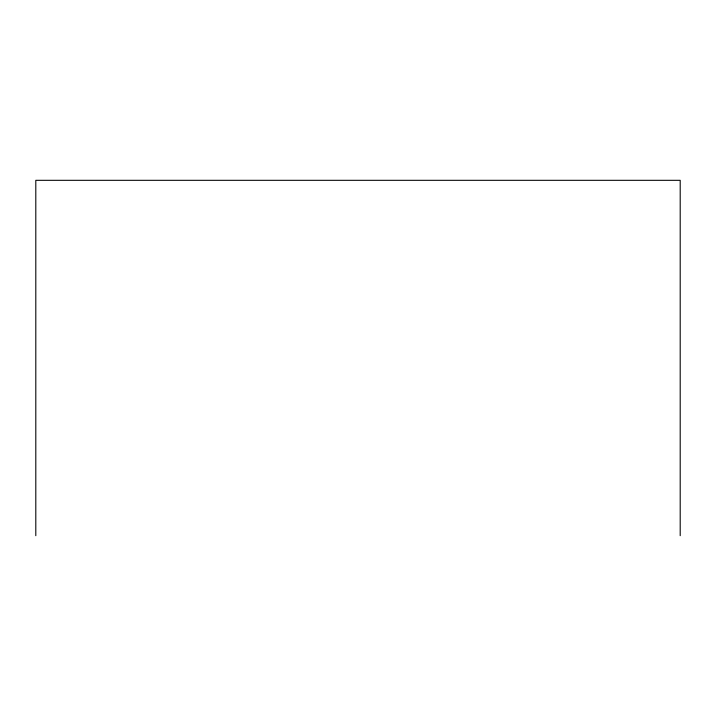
<?xml version="1.0" encoding="UTF-8"?>
<svg xmlns="http://www.w3.org/2000/svg" width="716" height="716" viewBox="0 0 716 716"><rect width="100%" height="100%" fill="white"/><g stroke="black" fill="none" stroke-linecap="round" stroke-linejoin="round"><path stroke-width="1.07" d="M680.2 535.684L680.2 180.316L35.8 180.316L35.8 535.684"/></g></svg>
